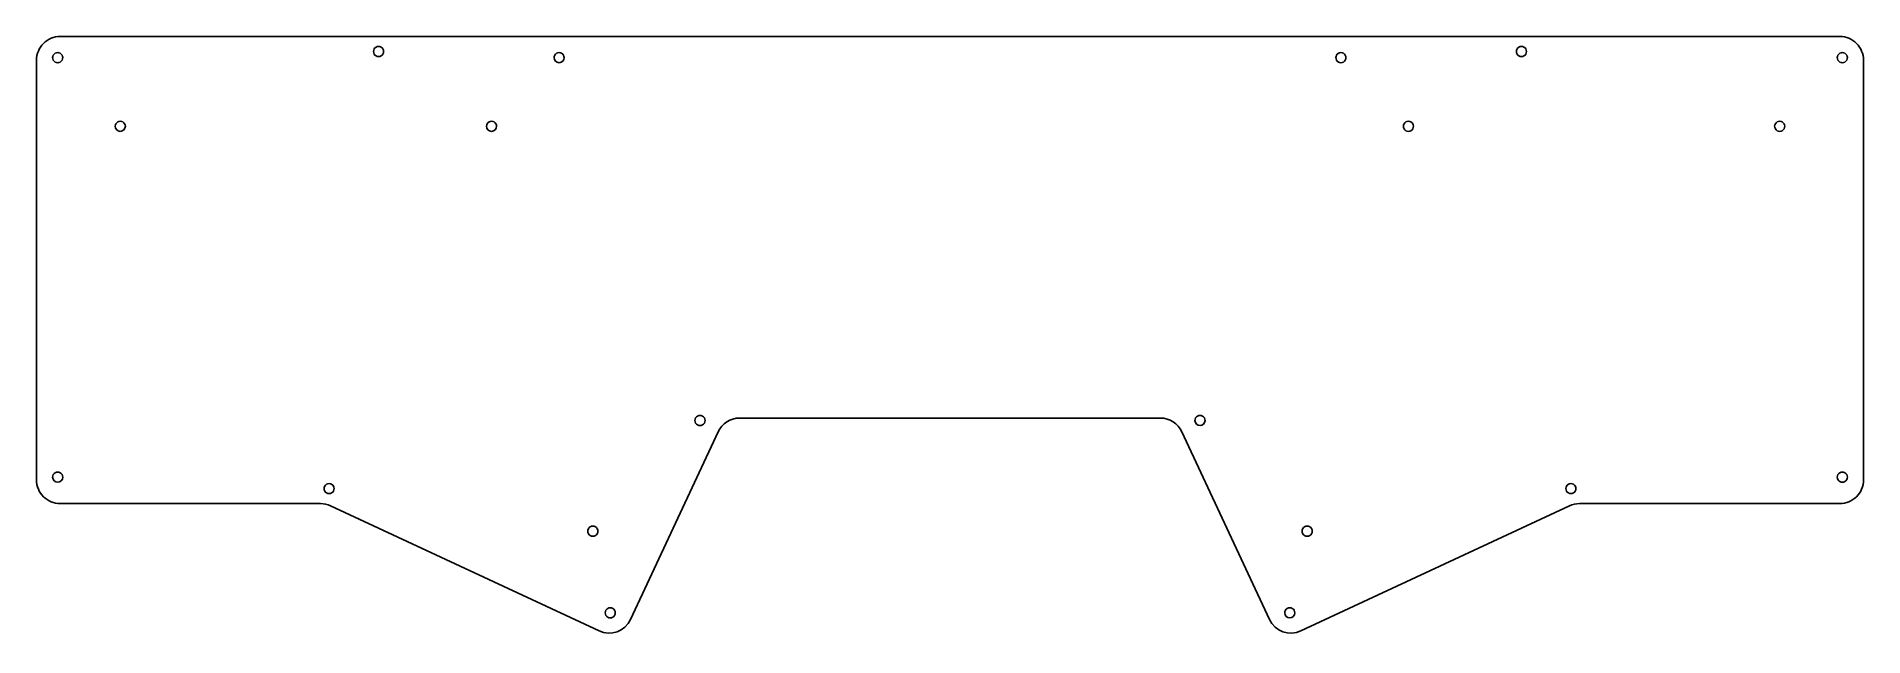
# Model space of a CAD drawing. Extents: x 6 to 548, y 120 to 298.
import ezdxf

# ---------------------------------------------------------------- set-up
doc = ezdxf.new("R2010")
doc.units = 0
doc.layers.get('0').update_dxf_attribs({"linetype": 'CONTINUOUS'})

msp = doc.modelspace()

# ---------------------------------------------------------------- linework, layer by layer
at = {"color": 1}
for points in [[(13.473871, 297.628863), (540.745708, 297.628863)], [(6.491111, 166.198859), (6.491111, 290.628863)], [(547.739711, 166.19887), (547.739711, 290.628891)], [(339.487482, 184.55284), (214.732035, 184.55284)], [(208.416071, 180.515233), (182.451683, 124.833971)], [(345.814735, 180.51527), (371.779151, 124.833971)], [(90.623904, 159.198859), (13.491111, 159.198859)], [(173.1497, 121.447897), (93.581722, 158.543251)], [(381.081111, 121.447869), (460.649094, 158.543282)], [(463.606896, 159.198884), (540.739697, 159.198884)], [(182.491112, 129.930876), (182.491112, 129.930876)], [(182.491112, 129.930876), (182.491112, 129.930876)], [(371.739696, 129.930876), (371.739696, 129.930876)]]:
    msp.add_lwpolyline(points, dxfattribs=at)
for points in [[(109.324411, 293.183863), (109.324411, 293.183863)], [(447.906394, 293.183891), (447.906394, 293.183891)], [(14.254988, 291.364986), (14.254988, 291.364986)], [(162.807687, 291.364986), (162.807687, 291.364986)], [(394.423166, 291.365014), (394.423166, 291.365014)], [(542.975856, 291.365014), (542.975856, 291.365014)], [(32.798913, 271.015061), (32.798913, 271.015061)], [(142.798913, 271.015061), (142.798913, 271.015061)], [(414.431903, 271.015089), (414.431903, 271.015089)], [(524.431909, 271.015089), (524.431909, 271.015089)], [(204.549646, 183.829343), (204.549646, 183.829343)], [(352.681145, 183.829377), (352.681145, 183.829377)], [(14.254985, 167.050236), (14.254985, 167.050236)], [(94.660991, 163.643859), (94.660991, 163.643859)], [(462.569842, 163.643884), (462.569842, 163.643884)], [(542.975856, 167.05025), (542.975856, 167.05025)], [(172.798912, 151.015066), (172.798912, 151.015066)], [(384.431907, 151.015089), (384.431907, 151.015089)], [(177.963209, 126.81328), (177.963209, 126.81328)], [(379.267607, 126.81328), (379.267607, 126.81328)]]:
    msp.add_lwpolyline(points, close=True, dxfattribs=at)
for points in [[(8.541364, 295.57861), (7.228609, 294.265856), (6.491111, 292.485378), (6.491111, 290.628863)], [(13.491111, 297.628863), (11.634596, 297.628863), (9.854118, 296.891365), (8.541364, 295.57861)], [(12.004986, 292.664025), (11.540884, 292.396076), (11.254986, 291.900885), (11.254986, 291.364986)], [(13.504987, 292.664025), (13.040885, 292.931974), (12.469088, 292.931974), (12.004986, 292.664025)], [(14.254988, 291.364986), (14.254988, 291.900885), (13.969089, 292.396076), (13.504987, 292.664025)], [(107.074145, 294.483668), (106.609909, 294.215514), (106.324082, 293.71998), (106.324411, 293.183863)], [(106.324411, 293.183863), (106.324082, 292.647745), (106.609909, 292.152212), (107.074145, 291.884058)], [(108.574677, 294.483668), (108.11044, 294.751822), (107.538382, 294.751822), (107.074145, 294.483668)], [(109.324411, 293.183863), (109.32474, 293.71998), (109.038913, 294.215514), (108.574677, 294.483668)], [(108.574677, 291.884058), (109.038913, 292.152212), (109.32474, 292.647745), (109.324411, 293.183863)], [(160.557685, 292.664025), (160.093583, 292.396076), (159.807684, 291.900885), (159.807684, 291.364986)], [(162.057686, 292.664025), (161.593584, 292.931975), (161.021787, 292.931975), (160.557685, 292.664025)], [(162.807687, 291.364986), (162.807687, 291.900885), (162.521788, 292.396076), (162.057686, 292.664025)], [(392.173128, 292.664074), (391.709019, 292.39612), (391.423116, 291.900921), (391.423116, 291.365014)], [(393.673154, 292.664074), (393.209044, 292.932028), (392.637238, 292.932028), (392.173128, 292.664074)], [(394.423166, 291.365014), (394.423166, 291.900921), (394.137263, 292.39612), (393.673154, 292.664074)], [(445.654337, 294.488916), (445.189183, 294.219368), (444.903853, 293.721495), (444.906428, 293.183891)], [(444.906428, 293.183891), (444.903853, 292.646287), (445.189183, 292.148414), (445.654337, 291.878866)], [(447.158485, 294.488916), (446.69333, 294.758465), (446.119492, 294.758465), (445.654337, 294.488916)], [(447.906394, 293.183891), (447.90897, 293.721495), (447.623639, 294.219368), (447.158485, 294.488916)], [(447.158485, 291.878866), (447.623639, 292.148414), (447.90897, 292.646287), (447.906394, 293.183891)], [(540.724979, 292.666595), (540.260429, 292.397967), (539.974771, 291.901638), (539.975862, 291.365014)], [(542.22674, 292.666595), (541.762191, 292.935223), (541.189528, 292.935223), (540.724979, 292.666595)], [(545.689454, 295.578644), (544.376696, 296.891399), (542.596215, 297.628895), (540.739697, 297.628891)], [(542.975856, 291.365014), (542.976948, 291.901638), (542.691289, 292.397967), (542.22674, 292.666595)], [(547.739711, 290.628891), (547.739711, 292.485409), (547.002211, 294.265889), (545.689454, 295.578644)], [(11.254986, 291.364986), (11.254986, 290.829087), (11.540884, 290.333896), (12.004986, 290.065947)], [(12.004986, 290.065947), (12.469088, 289.797997), (13.040885, 289.797997), (13.504987, 290.065947)], [(13.504987, 290.065947), (13.969089, 290.333896), (14.254988, 290.829087), (14.254988, 291.364986)], [(107.074145, 291.884058), (107.538382, 291.615904), (108.11044, 291.615904), (108.574677, 291.884058)], [(159.807684, 291.364986), (159.807684, 290.536558), (160.479258, 289.864985), (161.307685, 289.864985)], [(161.307685, 289.864985), (162.136113, 289.864985), (162.807687, 290.536558), (162.807687, 291.364986)], [(391.423116, 291.365014), (391.423116, 290.829107), (391.709019, 290.333908), (392.173128, 290.065954)], [(392.173128, 290.065954), (392.637238, 289.798), (393.209044, 289.798), (393.673154, 290.065954)], [(393.673154, 290.065954), (394.137263, 290.333908), (394.423166, 290.829107), (394.423166, 291.365014)], [(445.654337, 291.878866), (446.119492, 291.609317), (446.69333, 291.609317), (447.158485, 291.878866)], [(539.975862, 291.365014), (539.974771, 290.82839), (540.260429, 290.332061), (540.724979, 290.063433)], [(540.724979, 290.063433), (541.189528, 289.794805), (541.762191, 289.794805), (542.22674, 290.063433)], [(542.22674, 290.063433), (542.691289, 290.332061), (542.976948, 290.82839), (542.975856, 291.365014)], [(30.548911, 272.3141), (30.084809, 272.046151), (29.79891, 271.55096), (29.79891, 271.015061)], [(29.79891, 271.015061), (29.79891, 270.186633), (30.470484, 269.51506), (31.298912, 269.51506)], [(32.048912, 272.3141), (31.58481, 272.58205), (31.013013, 272.58205), (30.548911, 272.3141)], [(31.298912, 269.51506), (32.127339, 269.51506), (32.798913, 270.186633), (32.798913, 271.015061)], [(32.798913, 271.015061), (32.798913, 271.55096), (32.513014, 272.046151), (32.048912, 272.3141)], [(140.548586, 272.31504), (140.084318, 272.04684), (139.798508, 271.551228), (139.79891, 271.015061)], [(139.79891, 271.015061), (139.799532, 270.187073), (140.470924, 269.516186), (141.298912, 269.516186)], [(142.049238, 272.31504), (141.58497, 272.58324), (141.012853, 272.58324), (140.548586, 272.31504)], [(141.298912, 269.516186), (142.1269, 269.516186), (142.798291, 270.187073), (142.798913, 271.015061)], [(142.798913, 271.015061), (142.799316, 271.551228), (142.513505, 272.04684), (142.049238, 272.31504)], [(412.179847, 272.320114), (411.714692, 272.050566), (411.429362, 271.552693), (411.431938, 271.015089)], [(411.431938, 271.015089), (411.429362, 270.477485), (411.714692, 269.979612), (412.179847, 269.710064)], [(413.683994, 272.320114), (413.21884, 272.589663), (412.645001, 272.589663), (412.179847, 272.320114)], [(414.431903, 271.015089), (414.434479, 271.552693), (414.149149, 272.050566), (413.683994, 272.320114)], [(413.683994, 269.710064), (414.149149, 269.979612), (414.434479, 270.477485), (414.431903, 271.015089)], [(522.181031, 272.31667), (521.716482, 272.048042), (521.430823, 271.551713), (521.431915, 271.015089)], [(521.431915, 271.015089), (521.430823, 270.478465), (521.716482, 269.982136), (522.181031, 269.713508)], [(523.682793, 272.31667), (523.218244, 272.585298), (522.64558, 272.585298), (522.181031, 272.31667)], [(524.431909, 271.015089), (524.433001, 271.551713), (524.147342, 272.048042), (523.682793, 272.31667)], [(523.682793, 269.713508), (524.147342, 269.982136), (524.433001, 270.478465), (524.431909, 271.015089)], [(412.179847, 269.710064), (412.645001, 269.440515), (413.21884, 269.440515), (413.683994, 269.710064)], [(522.181031, 269.713508), (522.64558, 269.44488), (523.218244, 269.44488), (523.682793, 269.713508)], [(202.29938, 185.129148), (201.835144, 184.860995), (201.549317, 184.365461), (201.549646, 183.829343)], [(203.799912, 185.129148), (203.335675, 185.397302), (202.763617, 185.397302), (202.29938, 185.129148)], [(204.549646, 183.829343), (204.549975, 184.365461), (204.264148, 184.860995), (203.799912, 185.129148)], [(214.756915, 184.551956), (212.036414, 184.551956), (209.562317, 182.975726), (208.412664, 180.510077)], [(345.81592, 180.5082), (344.666271, 182.973865), (342.192163, 184.550106), (339.471649, 184.550102)], [(350.429088, 185.134403), (349.963934, 184.864854), (349.678603, 184.366982), (349.681179, 183.829377)], [(351.933236, 185.134403), (351.468081, 185.403951), (350.894243, 185.403951), (350.429088, 185.134403)], [(352.681145, 183.829377), (352.683721, 184.366982), (352.39839, 184.864854), (351.933236, 185.134403)], [(201.549646, 183.829343), (201.549317, 183.293226), (201.835144, 182.797692), (202.29938, 182.529538)], [(202.29938, 182.529538), (202.763617, 182.261385), (203.335675, 182.261385), (203.799912, 182.529538)], [(203.799912, 182.529538), (204.264148, 182.797692), (204.549975, 183.293226), (204.549646, 183.829343)], [(349.681179, 183.829377), (349.685135, 183.003765), (350.35554, 182.336564), (351.181162, 182.336564)], [(351.181162, 182.336564), (352.006784, 182.336564), (352.677189, 183.003765), (352.681145, 183.829377)], [(12.00472, 168.350041), (11.540483, 168.081887), (11.254657, 167.586353), (11.254986, 167.050236)], [(13.505251, 168.350041), (13.041014, 168.618195), (12.468956, 168.618195), (12.00472, 168.350041)], [(14.254985, 167.050236), (14.255314, 167.586353), (13.969488, 168.081887), (13.505251, 168.350041)], [(540.724979, 168.351831), (540.260429, 168.083203), (539.974771, 167.586874), (539.975862, 167.05025)], [(542.22674, 168.351831), (541.762191, 168.620459), (541.189528, 168.620459), (540.724979, 168.351831)], [(542.975856, 167.05025), (542.976948, 167.586874), (542.691289, 168.083203), (542.22674, 168.351831)], [(6.491111, 166.198859), (6.491111, 164.342344), (7.228609, 162.561866), (8.541364, 161.249111)], [(11.254986, 167.050236), (11.255493, 166.222168), (11.926917, 165.551156), (12.754985, 165.551156)], [(12.754985, 165.551156), (13.583053, 165.551156), (14.254477, 166.222168), (14.254985, 167.050236)], [(92.410725, 164.943664), (91.946489, 164.67551), (91.660662, 164.179976), (91.660991, 163.643859)], [(91.660991, 163.643859), (91.660662, 163.107741), (91.946489, 162.612208), (92.410725, 162.344054)], [(93.911257, 164.943664), (93.44702, 165.211818), (92.874962, 165.211818), (92.410725, 164.943664)], [(94.660991, 163.643859), (94.66132, 164.179976), (94.375493, 164.67551), (93.911257, 164.943664)], [(93.911257, 162.344054), (94.375493, 162.612208), (94.66132, 163.107741), (94.660991, 163.643859)], [(460.318964, 164.945465), (459.854415, 164.676838), (459.568756, 164.180509), (459.569848, 163.643884)], [(459.569848, 163.643884), (459.568756, 163.10726), (459.854415, 162.610931), (460.318964, 162.342303)], [(461.820726, 164.945465), (461.356177, 165.214093), (460.783513, 165.214093), (460.318964, 164.945465)], [(462.569842, 163.643884), (462.570934, 164.180509), (462.285275, 164.676838), (461.820726, 164.945465)], [(461.820726, 162.342303), (462.285275, 162.610931), (462.570934, 163.10726), (462.569842, 163.643884)], [(539.975862, 167.05025), (539.974771, 166.513626), (540.260429, 166.017297), (540.724979, 165.748669)], [(540.724979, 165.748669), (541.189528, 165.480041), (541.762191, 165.480041), (542.22674, 165.748669)], [(542.22674, 165.748669), (542.691289, 166.017297), (542.976948, 166.513626), (542.975856, 167.05025)], [(545.689449, 161.249127), (547.002206, 162.561879), (547.739707, 164.342355), (547.739711, 166.19887)], [(8.541364, 161.249111), (9.854118, 159.936357), (11.634596, 159.198859), (13.491111, 159.198859)], [(93.581722, 158.543251), (92.655462, 158.975083), (91.64588, 159.198859), (90.623904, 159.198859)], [(92.410725, 162.344054), (92.874962, 162.0759), (93.44702, 162.0759), (93.911257, 162.344054)], [(460.318964, 162.342303), (460.783513, 162.073675), (461.356177, 162.073675), (461.820726, 162.342303)], [(463.606896, 159.198884), (462.584925, 159.198884), (461.57535, 158.975109), (460.649094, 158.543282)], [(540.739697, 159.198884), (542.596212, 159.198881), (544.376691, 159.936375), (545.689449, 161.249127)], [(170.548647, 152.314871), (170.08441, 152.046718), (169.798584, 151.551184), (169.798913, 151.015066)], [(172.049178, 152.314871), (171.584941, 152.583025), (171.012883, 152.583025), (170.548647, 152.314871)], [(172.798912, 151.015066), (172.799241, 151.551184), (172.513415, 152.046718), (172.049178, 152.314871)], [(382.17985, 152.320114), (381.714696, 152.050566), (381.429365, 151.552693), (381.431941, 151.015089)], [(383.683998, 152.320114), (383.218843, 152.589663), (382.645005, 152.589663), (382.17985, 152.320114)], [(384.431907, 151.015089), (384.434483, 151.552693), (384.149152, 152.050566), (383.683998, 152.320114)], [(169.798913, 151.015066), (169.798584, 150.478949), (170.08441, 149.983415), (170.548647, 149.715261)], [(170.548647, 149.715261), (171.012883, 149.447108), (171.584941, 149.447108), (172.049178, 149.715261)], [(172.049178, 149.715261), (172.513415, 149.983415), (172.799241, 150.478949), (172.798912, 151.015066)], [(381.431941, 151.015089), (381.429365, 150.477485), (381.714696, 149.979612), (382.17985, 149.710064)], [(382.17985, 149.710064), (382.645005, 149.440515), (383.218843, 149.440515), (383.683998, 149.710064)], [(383.683998, 149.710064), (384.149152, 149.979612), (384.434483, 150.477485), (384.431907, 151.015089)], [(173.1497, 121.447897), (176.653417, 119.814427), (180.81794, 121.330381), (182.451683, 124.833971)], [(175.712944, 128.113085), (175.248707, 127.844932), (174.962881, 127.349398), (174.963209, 126.81328)], [(174.963209, 126.81328), (174.962881, 126.277163), (175.248707, 125.781629), (175.712944, 125.513475)], [(177.213475, 128.113085), (176.749238, 128.381239), (176.17718, 128.381239), (175.712944, 128.113085)], [(175.712944, 125.513475), (176.17718, 125.245322), (176.749238, 125.245322), (177.213475, 125.513475)], [(177.963209, 126.81328), (177.963538, 127.349398), (177.677712, 127.844932), (177.213475, 128.113085)], [(177.213475, 125.513475), (177.677712, 125.781629), (177.963538, 126.277163), (177.963209, 126.81328)], [(371.779123, 124.833971), (373.412855, 121.330367), (377.577384, 119.814399), (381.081111, 121.447869)], [(377.015483, 128.1185), (376.550294, 127.848899), (376.264982, 127.35094), (376.267641, 126.81328)], [(376.267641, 126.81328), (376.271724, 125.987758), (376.942092, 125.320698), (377.767624, 125.320698)], [(378.519765, 128.1185), (378.054577, 128.3881), (377.480672, 128.3881), (377.015483, 128.1185)], [(377.767624, 125.320698), (378.593156, 125.320698), (379.263524, 125.987758), (379.267607, 126.81328)], [(379.267607, 126.81328), (379.270266, 127.35094), (378.984954, 127.848899), (378.519765, 128.1185)]]:
    msp.add_open_spline(points, degree=3, dxfattribs=at)

doc.saveas('drawing.dxf')
